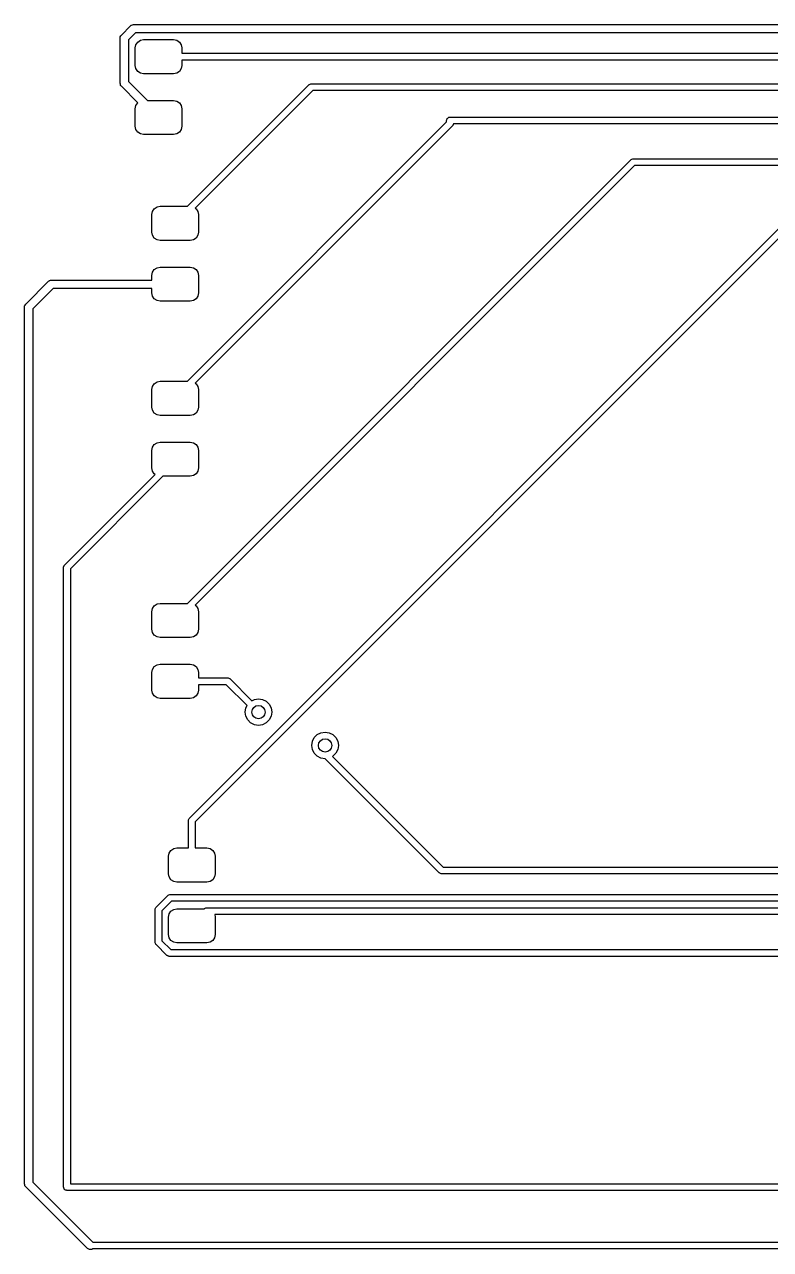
# Model space of a CAD drawing. Extents: x 98.9 to 195.6, y -145.3 to -49.1.
# Drawn here: x 100.47 to 122.87, y -92.87 to -56.12 of the extents above; entities that cross this region are included whole.
import ezdxf

# ---------------------------------------------------------------- set-up
doc = ezdxf.new("R2010")
doc.units = 0
doc.layers.add('BLACK', color=7, linetype='CONTINUOUS')

msp = doc.modelspace()

# ---------------------------------------------------------------- linework, layer by layer
at = {"layer": 'BLACK', "linetype": 'CONTINUOUS'}
for p, q in [((103.383, -56.4372), (103.662, -56.1582)), ((103.662, -56.1582), (103.68, -56.1446)), ((103.68, -56.1446), (103.683, -56.1412)), ((103.683, -56.1412), (103.686, -56.1404)), ((103.686, -56.1404), (103.691, -56.1365)), ((103.691, -56.1365), (103.722, -56.1299)), ((103.722, -56.1299), (103.752, -56.121)), ((103.752, -56.121), (130.895, -56.121)), ((103.346, -56.527), (103.349, -56.5045)), ((103.346, -57.8855), (103.346, -56.527)), ((103.349, -56.5), (103.35, -56.4976)), ((103.349, -56.5045), (103.349, -56.5)), ((103.35, -56.4976), (103.351, -56.4912)), ((103.351, -56.4912), (103.368, -56.4648)), ((103.368, -56.4648), (103.383, -56.4372)), ((103.805, -56.375), (103.6, -56.5796)), ((103.6, -56.5796), (103.6, -57.8329)), ((130.948, -56.375), (103.805, -56.375)), ((103.873, -56.6482), (103.954, -56.594)), ((103.954, -56.594), (104.05, -56.575)), ((104.05, -56.575), (104.95, -56.575)), ((104.95, -56.575), (105.046, -56.594)), ((105.046, -56.594), (105.127, -56.6482)), ((103.8, -56.825), (103.819, -56.7293)), ((103.8, -57.35), (103.8, -56.825)), ((103.819, -56.7293), (103.873, -56.6482)), ((105.127, -56.6482), (105.181, -56.7293)), ((105.181, -56.7293), (105.2, -56.825)), ((105.2, -56.825), (105.2, -56.9859)), ((105.2, -56.9859), (131.083, -56.9859)), ((131.125, -57.1891), (105.2, -57.1891)), ((105.2, -57.1891), (105.2, -57.35)), ((103.819, -57.4457), (103.8, -57.35)), ((103.873, -57.5268), (103.819, -57.4457)), ((103.954, -57.581), (103.873, -57.5268)), ((104.05, -57.6), (103.954, -57.581)), ((104.95, -57.6), (104.05, -57.6)), ((105.046, -57.581), (104.95, -57.6)), ((105.127, -57.5268), (105.046, -57.581)), ((105.181, -57.4457), (105.127, -57.5268)), ((105.2, -57.35), (105.181, -57.4457)), ((103.355, -57.9157), (103.346, -57.8855)), ((103.362, -57.9464), (103.355, -57.9157)), ((103.365, -57.9515), (103.362, -57.9464)), ((103.366, -57.9542), (103.365, -57.9515)), ((103.37, -57.9571), (103.366, -57.9542)), ((103.383, -57.9753), (103.37, -57.9571)), ((103.878, -58.4701), (103.383, -57.9753)), ((103.6, -57.8329), (104.167, -58.4)), ((105.369, -61.575), (109.016, -57.9282)), ((109.016, -57.9282), (109.023, -57.9244)), ((109.023, -57.9244), (109.028, -57.9178)), ((109.028, -57.9178), (109.05, -57.9105)), ((109.05, -57.9105), (109.072, -57.8997)), ((109.072, -57.8997), (109.08, -57.9009)), ((109.08, -57.9009), (109.087, -57.8984)), ((109.087, -57.8984), (132.71, -57.8984)), ((104.167, -58.4), (104.95, -58.4)), ((104.95, -58.4), (105.046, -58.419)), ((105.046, -58.419), (105.127, -58.4732)), ((109.13, -58.1016), (105.601, -61.6307)), ((132.752, -58.1016), (109.13, -58.1016)), ((103.8, -58.65), (103.819, -58.5543)), ((103.8, -59.175), (103.8, -58.65)), ((103.819, -58.5543), (103.873, -58.4732)), ((103.873, -58.4732), (103.878, -58.4701)), ((105.127, -58.4732), (105.181, -58.5543)), ((105.181, -58.5543), (105.2, -58.65)), ((105.2, -58.65), (105.2, -59.175)), ((105.369, -66.825), (113.148, -59.0454)), ((113.322, -59.1593), (105.601, -66.8807)), ((113.148, -59), (113.153, -58.9847)), ((113.148, -59.0454), (113.148, -59)), ((113.153, -58.9686), (113.163, -58.9556)), ((113.153, -58.9847), (113.153, -58.9686)), ((113.163, -58.9556), (113.168, -58.9403)), ((113.168, -58.9403), (113.181, -58.9308)), ((113.181, -58.9308), (113.19, -58.9178)), ((113.19, -58.9178), (113.206, -58.9128)), ((113.206, -58.9128), (113.219, -58.9034)), ((113.219, -58.9034), (113.235, -58.9034)), ((113.235, -58.9034), (113.25, -58.8984)), ((113.25, -58.8984), (134.25, -58.8984)), ((113.326, -59.152), (113.322, -59.1593)), ((113.332, -59.1472), (113.326, -59.152)), ((113.34, -59.1246), (113.332, -59.1472)), ((113.35, -59.1034), (113.34, -59.1246)), ((134.292, -59.1016), (113.35, -59.1016)), ((113.35, -59.1016), (113.35, -59.1034)), ((103.819, -59.2707), (103.8, -59.175)), ((103.873, -59.3518), (103.819, -59.2707)), ((103.954, -59.406), (103.873, -59.3518)), ((104.05, -59.425), (103.954, -59.406)), ((104.95, -59.425), (104.05, -59.425)), ((105.046, -59.406), (104.95, -59.425)), ((105.127, -59.3518), (105.046, -59.406)), ((105.181, -59.2707), (105.127, -59.3518)), ((105.2, -59.175), (105.181, -59.2707)), ((105.369, -73.4875), (118.678, -60.1782)), ((118.678, -60.1782), (118.685, -60.1744)), ((118.685, -60.1744), (118.69, -60.1678)), ((118.69, -60.1678), (118.713, -60.1605)), ((118.713, -60.1605), (118.734, -60.1497)), ((118.734, -60.1497), (118.742, -60.1509)), ((118.742, -60.1509), (118.75, -60.1484)), ((118.75, -60.1484), (135.54, -60.1484)), ((118.792, -60.3516), (105.601, -73.5432)), ((135.582, -60.3516), (118.792, -60.3516)), ((104.3, -61.825), (104.319, -61.7293)), ((104.319, -61.7293), (104.373, -61.6482)), ((104.373, -61.6482), (104.454, -61.594)), ((104.454, -61.594), (104.55, -61.575)), ((104.55, -61.575), (105.369, -61.575)), ((105.428, -79.9282), (123.928, -61.4282)), ((105.601, -61.6307), (105.627, -61.6482)), ((124.042, -61.6016), (105.602, -80.0421)), ((105.627, -61.6482), (105.681, -61.7293)), ((105.681, -61.7293), (105.7, -61.825)), ((104.3, -62.35), (104.3, -61.825)), ((105.7, -61.825), (105.7, -62.35)), ((104.319, -62.4457), (104.3, -62.35)), ((104.373, -62.5268), (104.319, -62.4457)), ((105.681, -62.4457), (105.627, -62.5268)), ((105.7, -62.35), (105.681, -62.4457)), ((104.454, -62.581), (104.373, -62.5268)), ((104.55, -62.6), (104.454, -62.581)), ((105.45, -62.6), (104.55, -62.6)), ((105.546, -62.581), (105.45, -62.6)), ((105.627, -62.5268), (105.546, -62.581)), ((104.3, -63.65), (104.319, -63.5543)), ((104.319, -63.5543), (104.373, -63.4732)), ((104.373, -63.4732), (104.454, -63.419)), ((104.454, -63.419), (104.55, -63.4)), ((104.55, -63.4), (105.45, -63.4)), ((105.45, -63.4), (105.546, -63.419)), ((105.546, -63.419), (105.627, -63.4732)), ((105.627, -63.4732), (105.681, -63.5543)), ((105.681, -63.5543), (105.7, -63.65)), ((100.512, -64.5116), (101.199, -63.8241)), ((101.199, -63.8241), (101.217, -63.8107)), ((101.217, -63.8107), (101.22, -63.8073)), ((101.22, -63.8073), (101.223, -63.8066)), ((101.223, -63.8066), (101.228, -63.8028)), ((101.228, -63.8028), (101.258, -63.7962)), ((101.258, -63.7962), (101.287, -63.7875)), ((101.287, -63.7875), (104.3, -63.7875)), ((104.3, -63.7875), (104.3, -63.65)), ((105.7, -63.65), (105.7, -64.175)), ((101.339, -64.0375), (100.725, -64.6518)), ((104.3, -64.0375), (101.339, -64.0375)), ((104.3, -64.175), (104.3, -64.0375)), ((104.319, -64.2707), (104.3, -64.175)), ((104.373, -64.3518), (104.319, -64.2707)), ((105.681, -64.2707), (105.627, -64.3518)), ((105.7, -64.175), (105.681, -64.2707)), ((100.475, -64.6), (100.478, -64.5779)), ((100.475, -90.9), (100.475, -64.6)), ((100.478, -64.5734), (100.479, -64.571)), ((100.478, -64.5779), (100.478, -64.5734)), ((100.479, -64.571), (100.48, -64.5648)), ((100.48, -64.5648), (100.497, -64.5388)), ((100.497, -64.5388), (100.512, -64.5116)), ((100.725, -64.6518), (100.725, -90.8482)), ((104.454, -64.406), (104.373, -64.3518)), ((104.55, -64.425), (104.454, -64.406)), ((105.45, -64.425), (104.55, -64.425)), ((105.546, -64.406), (105.45, -64.425)), ((105.627, -64.3518), (105.546, -64.406)), ((104.373, -66.8982), (104.454, -66.844)), ((104.454, -66.844), (104.55, -66.825)), ((104.55, -66.825), (105.369, -66.825)), ((105.601, -66.8807), (105.627, -66.8982)), ((104.3, -67.075), (104.319, -66.9793)), ((104.3, -67.6), (104.3, -67.075)), ((104.319, -66.9793), (104.373, -66.8982)), ((105.627, -66.8982), (105.681, -66.9793)), ((105.681, -66.9793), (105.7, -67.075)), ((105.7, -67.075), (105.7, -67.6)), ((104.319, -67.6957), (104.3, -67.6)), ((105.7, -67.6), (105.681, -67.6957)), ((104.373, -67.7768), (104.319, -67.6957)), ((104.454, -67.831), (104.373, -67.7768)), ((104.55, -67.85), (104.454, -67.831)), ((105.45, -67.85), (104.55, -67.85)), ((105.546, -67.831), (105.45, -67.85)), ((105.627, -67.7768), (105.546, -67.831)), ((105.681, -67.6957), (105.627, -67.7768)), ((104.319, -68.8043), (104.373, -68.7232)), ((104.373, -68.7232), (104.454, -68.669)), ((104.454, -68.669), (104.55, -68.65)), ((104.55, -68.65), (105.45, -68.65)), ((105.45, -68.65), (105.546, -68.669)), ((105.546, -68.669), (105.627, -68.7232)), ((105.627, -68.7232), (105.681, -68.8043)), ((104.3, -68.9), (104.319, -68.8043)), ((104.3, -69.425), (104.3, -68.9)), ((105.681, -68.8043), (105.7, -68.9)), ((105.7, -68.9), (105.7, -69.425)), ((104.319, -69.5207), (104.3, -69.425)), ((105.7, -69.425), (105.681, -69.5207)), ((101.678, -72.3407), (104.399, -69.6193)), ((104.631, -69.675), (101.852, -72.4546)), ((104.373, -69.6018), (104.319, -69.5207)), ((104.399, -69.6193), (104.373, -69.6018)), ((105.45, -69.675), (104.631, -69.675)), ((105.546, -69.656), (105.45, -69.675)), ((105.627, -69.6018), (105.546, -69.656)), ((105.681, -69.5207), (105.627, -69.6018)), ((101.65, -72.3966), (101.66, -72.3754)), ((101.651, -72.4047), (101.65, -72.3966)), ((101.66, -72.3754), (101.668, -72.3528)), ((101.668, -72.3528), (101.674, -72.348)), ((101.674, -72.348), (101.678, -72.3407)), ((101.648, -72.4125), (101.651, -72.4047)), ((101.648, -91), (101.648, -72.4125)), ((101.852, -72.4546), (101.852, -90.8984)), ((104.454, -73.5065), (104.55, -73.4875)), ((104.55, -73.4875), (105.369, -73.4875)), ((104.3, -73.7375), (104.319, -73.6418)), ((104.3, -74.2625), (104.3, -73.7375)), ((104.319, -73.6418), (104.373, -73.5607)), ((104.373, -73.5607), (104.454, -73.5065)), ((105.601, -73.5432), (105.627, -73.5607)), ((105.627, -73.5607), (105.681, -73.6418)), ((105.681, -73.6418), (105.7, -73.7375)), ((105.7, -73.7375), (105.7, -74.2625)), ((104.319, -74.3582), (104.3, -74.2625)), ((104.373, -74.4393), (104.319, -74.3582)), ((104.454, -74.4935), (104.373, -74.4393)), ((104.55, -74.5125), (104.454, -74.4935)), ((105.45, -74.5125), (104.55, -74.5125)), ((105.546, -74.4935), (105.45, -74.5125)), ((105.627, -74.4393), (105.546, -74.4935)), ((105.681, -74.3582), (105.627, -74.4393)), ((105.7, -74.2625), (105.681, -74.3582)), ((104.373, -75.3857), (104.454, -75.3315)), ((104.454, -75.3315), (104.55, -75.3125)), ((104.55, -75.3125), (105.45, -75.3125)), ((105.45, -75.3125), (105.546, -75.3315)), ((105.546, -75.3315), (105.627, -75.3857)), ((104.3, -75.5625), (104.319, -75.4668)), ((104.3, -76.0875), (104.3, -75.5625)), ((104.319, -75.4668), (104.373, -75.3857)), ((105.627, -75.3857), (105.681, -75.4668)), ((105.681, -75.4668), (105.7, -75.5625)), ((105.7, -75.5625), (105.7, -75.7234)), ((105.7, -75.7234), (106.575, -75.7234)), ((106.533, -75.9266), (105.7, -75.9266)), ((105.7, -75.9266), (105.7, -76.0875)), ((107.158, -76.5514), (106.533, -75.9266)), ((106.575, -75.7234), (106.583, -75.7259)), ((106.583, -75.7259), (106.591, -75.7247)), ((106.591, -75.7247), (106.612, -75.7355)), ((106.612, -75.7355), (106.635, -75.7428)), ((106.635, -75.7428), (106.64, -75.7494)), ((106.64, -75.7494), (106.647, -75.7532)), ((106.647, -75.7532), (107.301, -76.4078)), ((104.319, -76.1832), (104.3, -76.0875)), ((104.373, -76.2643), (104.319, -76.1832)), ((104.454, -76.3185), (104.373, -76.2643)), ((104.55, -76.3375), (104.454, -76.3185)), ((105.45, -76.3375), (104.55, -76.3375)), ((105.546, -76.3185), (105.45, -76.3375)), ((105.627, -76.2643), (105.546, -76.3185)), ((105.681, -76.1832), (105.627, -76.2643)), ((105.7, -76.0875), (105.681, -76.1832)), ((107.301, -76.4078), (107.376, -76.3696)), ((107.376, -76.3696), (107.5, -76.35)), ((107.5, -76.35), (107.624, -76.3696)), ((107.624, -76.3696), (107.735, -76.4264)), ((107.735, -76.4264), (107.824, -76.5149)), ((107.1, -76.75), (107.12, -76.6264)), ((107.12, -76.8736), (107.1, -76.75)), ((107.12, -76.6264), (107.158, -76.5514)), ((107.824, -76.5149), (107.88, -76.6264)), ((107.88, -76.6264), (107.9, -76.75)), ((107.9, -76.75), (107.88, -76.8736)), ((107.176, -76.9851), (107.12, -76.8736)), ((107.265, -77.0736), (107.176, -76.9851)), ((107.376, -77.1304), (107.265, -77.0736)), ((107.5, -77.15), (107.376, -77.1304)), ((107.624, -77.1304), (107.5, -77.15)), ((107.735, -77.0736), (107.624, -77.1304)), ((107.824, -76.9851), (107.735, -77.0736)), ((107.88, -76.8736), (107.824, -76.9851)), ((109.12, -77.6264), (109.176, -77.5149)), ((109.176, -77.5149), (109.265, -77.4264)), ((109.265, -77.4264), (109.376, -77.3696)), ((109.376, -77.3696), (109.5, -77.35)), ((109.5, -77.35), (109.624, -77.3696)), ((109.624, -77.3696), (109.735, -77.4264)), ((109.735, -77.4264), (109.824, -77.5149)), ((109.824, -77.5149), (109.88, -77.6264)), ((109.1, -77.75), (109.12, -77.6264)), ((109.12, -77.8736), (109.1, -77.75)), ((109.176, -77.9851), (109.12, -77.8736)), ((109.88, -77.8736), (109.824, -77.9851)), ((109.88, -77.6264), (109.9, -77.75)), ((109.9, -77.75), (109.88, -77.8736)), ((109.265, -78.0736), (109.176, -77.9851)), ((109.376, -78.1304), (109.265, -78.0736)), ((109.5, -78.15), (109.376, -78.1304)), ((109.505, -78.1491), (109.5, -78.15)), ((112.928, -81.5718), (109.505, -78.1491)), ((109.735, -78.0736), (109.723, -78.0796)), ((109.723, -78.0796), (113.042, -81.3984)), ((109.824, -77.9851), (109.735, -78.0736)), ((105.398, -80), (105.401, -79.9922)), ((105.398, -80.825), (105.398, -80)), ((105.4, -79.9841), (105.41, -79.9629)), ((105.401, -79.9922), (105.4, -79.9841)), ((105.41, -79.9629), (105.418, -79.9403)), ((105.418, -79.9403), (105.424, -79.9355)), ((105.424, -79.9355), (105.428, -79.9282)), ((105.602, -80.0421), (105.602, -80.825)), ((104.873, -80.8982), (104.954, -80.844)), ((104.954, -80.844), (105.05, -80.825)), ((105.05, -80.825), (105.398, -80.825)), ((105.602, -80.825), (105.95, -80.825)), ((105.95, -80.825), (106.046, -80.844)), ((106.046, -80.844), (106.127, -80.8982)), ((104.8, -81.075), (104.819, -80.9793)), ((104.8, -81.6), (104.8, -81.075)), ((104.819, -80.9793), (104.873, -80.8982)), ((106.127, -80.8982), (106.181, -80.9793)), ((106.181, -80.9793), (106.2, -81.075)), ((106.2, -81.075), (106.2, -81.6)), ((112.935, -81.5756), (112.928, -81.5718)), ((112.94, -81.5822), (112.935, -81.5756)), ((112.963, -81.5895), (112.94, -81.5822)), ((113.042, -81.3984), (131.958, -81.3984)), ((104.819, -81.6957), (104.8, -81.6)), ((104.873, -81.7768), (104.819, -81.6957)), ((104.954, -81.831), (104.873, -81.7768)), ((105.05, -81.85), (104.954, -81.831)), ((105.95, -81.85), (105.05, -81.85)), ((106.046, -81.831), (105.95, -81.85)), ((106.127, -81.7768), (106.046, -81.831)), ((106.181, -81.6957), (106.127, -81.7768)), ((106.2, -81.6), (106.181, -81.6957)), ((112.984, -81.6003), (112.963, -81.5895)), ((112.992, -81.5991), (112.984, -81.6003)), ((113, -81.6016), (112.992, -81.5991)), ((132, -81.6016), (113, -81.6016)), ((104.427, -82.5997), (104.778, -82.2484)), ((104.778, -82.2484), (104.785, -82.2446)), ((104.785, -82.2446), (104.79, -82.238)), ((104.79, -82.238), (104.813, -82.2307)), ((104.813, -82.2307), (104.834, -82.2199)), ((104.834, -82.2199), (104.842, -82.2211)), ((104.842, -82.2211), (104.85, -82.2186)), ((104.85, -82.2186), (132.068, -82.2186)), ((104.397, -82.6715), (104.399, -82.6637)), ((104.397, -83.6535), (104.397, -82.6715)), ((104.398, -82.6556), (104.409, -82.6344)), ((104.399, -82.6637), (104.398, -82.6556)), ((104.409, -82.6344), (104.416, -82.6118)), ((104.416, -82.6118), (104.423, -82.607)), ((104.423, -82.607), (104.427, -82.5997)), ((104.892, -82.4218), (104.6, -82.7136)), ((104.873, -82.7232), (104.954, -82.669)), ((132.11, -82.4218), (104.892, -82.4218)), ((104.954, -82.669), (105.05, -82.65)), ((105.05, -82.65), (105.87, -82.65)), ((105.87, -82.65), (105.875, -82.6478)), ((105.875, -82.6478), (105.879, -82.6412)), ((105.879, -82.6412), (105.902, -82.6339)), ((105.902, -82.6339), (105.923, -82.6231)), ((105.923, -82.6231), (105.931, -82.6243)), ((105.931, -82.6243), (105.939, -82.6218)), ((105.939, -82.6218), (132.235, -82.6218)), ((104.6, -82.7136), (104.6, -83.6114)), ((104.8, -82.9), (104.819, -82.8043)), ((104.8, -83.425), (104.8, -82.9)), ((104.819, -82.8043), (104.873, -82.7232)), ((132.277, -82.825), (106.185, -82.825)), ((106.185, -82.825), (106.2, -82.9)), ((106.2, -82.9), (106.2, -83.425)), ((104.399, -83.6613), (104.397, -83.6535)), ((104.398, -83.6694), (104.399, -83.6613)), ((104.409, -83.6906), (104.398, -83.6694)), ((104.416, -83.7132), (104.409, -83.6906)), ((104.423, -83.718), (104.416, -83.7132)), ((104.427, -83.7253), (104.423, -83.718)), ((104.75, -84.0484), (104.427, -83.7253)), ((104.6, -83.6114), (104.864, -83.875)), ((104.819, -83.5207), (104.8, -83.425)), ((104.873, -83.6018), (104.819, -83.5207)), ((104.954, -83.656), (104.873, -83.6018)), ((105.05, -83.675), (104.954, -83.656)), ((105.95, -83.675), (105.05, -83.675)), ((106.046, -83.656), (105.95, -83.675)), ((106.127, -83.6018), (106.046, -83.656)), ((106.181, -83.5207), (106.127, -83.6018)), ((106.2, -83.425), (106.181, -83.5207)), ((104.757, -84.0522), (104.75, -84.0484)), ((104.762, -84.0588), (104.757, -84.0522)), ((104.784, -84.0661), (104.762, -84.0588)), ((104.806, -84.0769), (104.784, -84.0661)), ((104.814, -84.0757), (104.806, -84.0769)), ((104.822, -84.0782), (104.814, -84.0757)), ((131.348, -84.0782), (104.822, -84.0782)), ((104.864, -83.875), (131.594, -83.875)), ((100.484, -90.9297), (100.475, -90.9)), ((100.49, -90.9599), (100.484, -90.9297)), ((100.494, -90.965), (100.49, -90.9599)), ((100.495, -90.9676), (100.494, -90.965)), ((100.498, -90.9705), (100.495, -90.9676)), ((100.512, -90.9884), (100.498, -90.9705)), ((102.362, -92.8384), (100.512, -90.9884)), ((100.725, -90.8482), (102.525, -92.6484)), ((101.653, -91.0153), (101.648, -91)), ((101.653, -91.0314), (101.653, -91.0153)), ((101.663, -91.0444), (101.653, -91.0314)), ((101.668, -91.0597), (101.663, -91.0444)), ((101.681, -91.0692), (101.668, -91.0597)), ((101.69, -91.0822), (101.681, -91.0692)), ((101.706, -91.0872), (101.69, -91.0822)), ((101.719, -91.0966), (101.706, -91.0872)), ((101.735, -91.0966), (101.719, -91.0966)), ((101.75, -91.1016), (101.735, -91.0966)), ((124.57, -91.1016), (101.75, -91.1016)), ((101.852, -90.8984), (124.528, -90.8984)), ((102.423, -92.8721), (102.362, -92.8384)), ((102.494, -92.8671), (102.423, -92.8721)), ((102.514, -92.8516), (102.494, -92.8671)), ((127.616, -92.8516), (102.514, -92.8516)), ((102.525, -92.6484), (127.616, -92.6484))]:
    msp.add_line(p, q, dxfattribs=at)
at = {"layer": 'BLACK'}
for centre in [(107.5, -76.75), (109.5, -77.75)]:
    msp.add_circle(centre, 0.2, dxfattribs=at)

doc.saveas('drawing.dxf')
